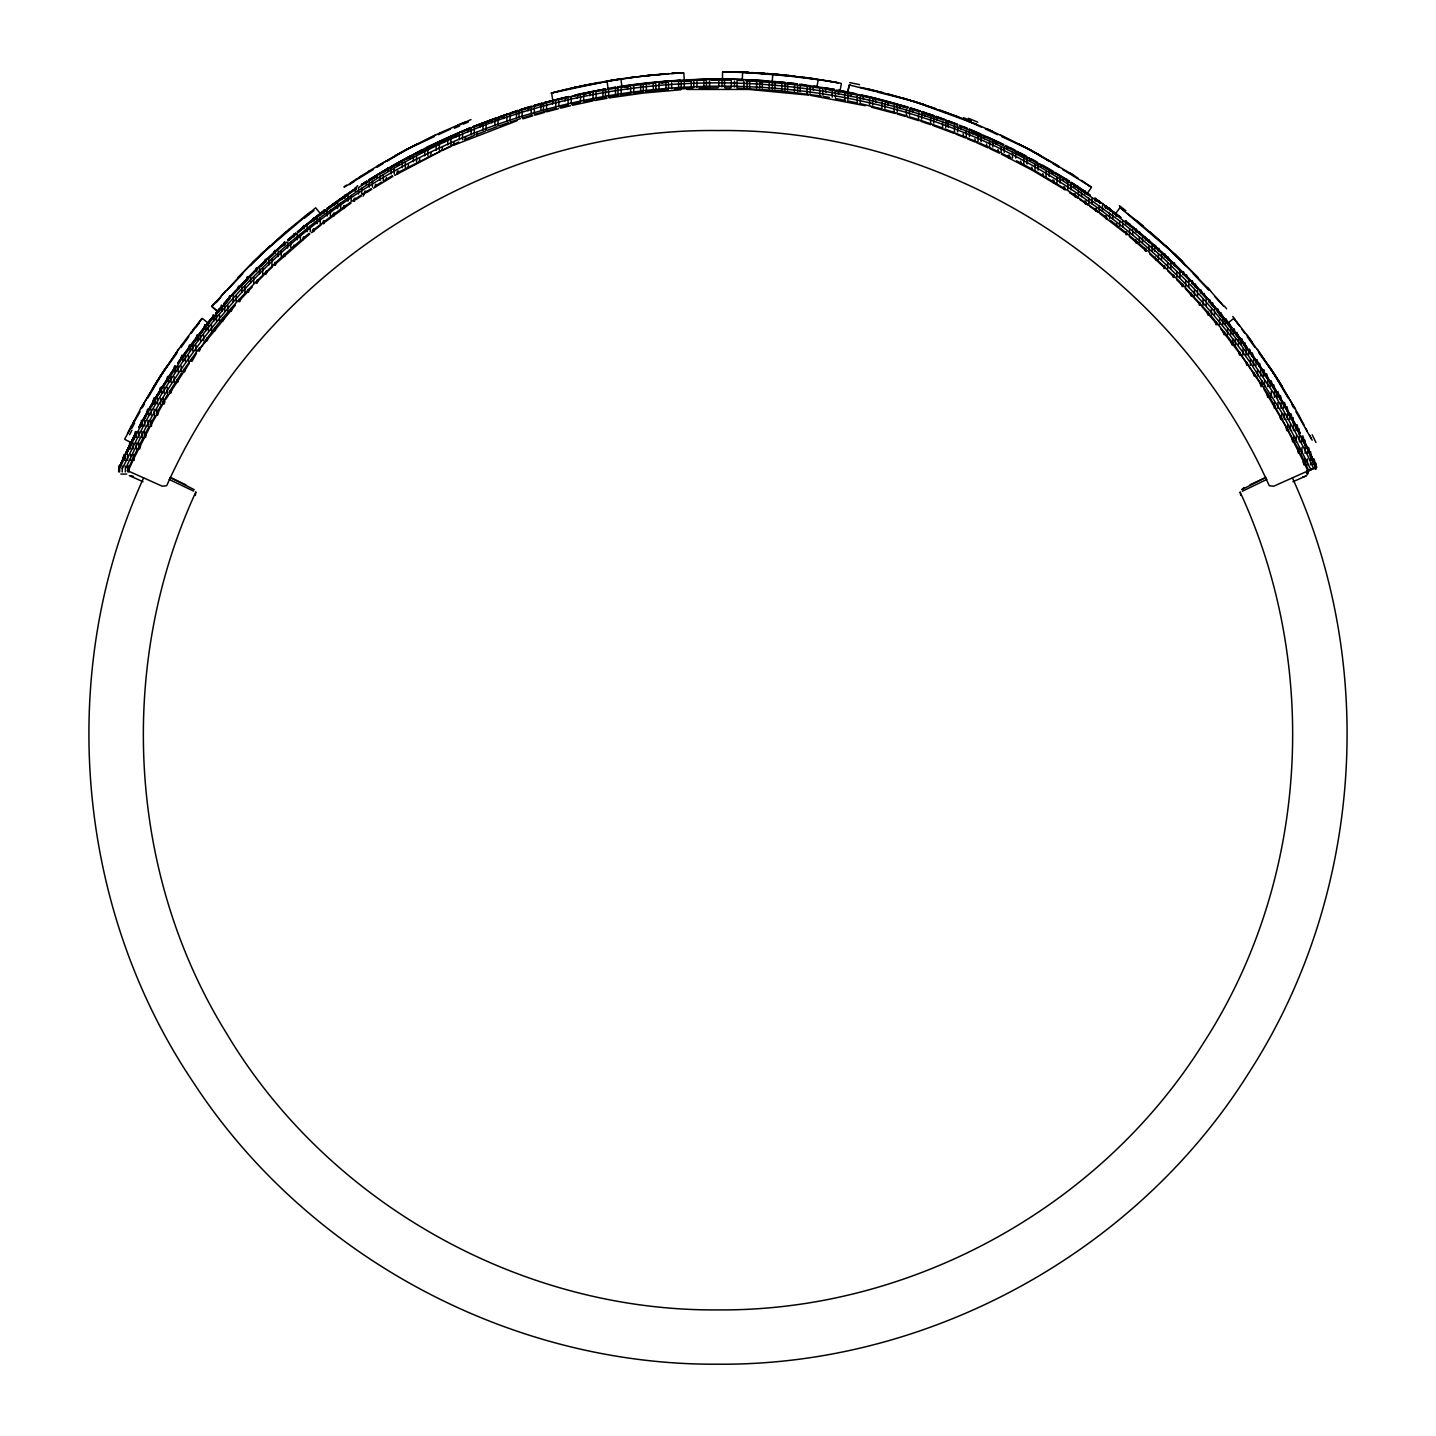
<?xml version="1.0" encoding="UTF-8"?>
<svg xmlns="http://www.w3.org/2000/svg" width="1436" height="1436" viewBox="0 0 1436 1436"><rect width="100%" height="100%" fill="white"/><g stroke="black" fill="none" stroke-linecap="round" stroke-linejoin="round"><path stroke-width="1.5" d="M722.47 80.47L722.541 72.123L723.636 71.8M818.197 79.716L817.12 85.891M742.268 78.818L742.645 72.572M122.222 466.054L122.222 471.923M125.363 471.923L125.363 466.054M127.535 454.458L127.535 460.346M130.676 460.346L130.676 454.458M133.081 442.988L133.081 448.858M136.24 448.858L136.24 442.988M138.861 431.608L138.861 437.495M142.002 437.495L142.002 431.608M144.857 420.353L144.857 426.223M147.998 426.223L147.998 420.353M151.067 409.224L151.067 415.094M154.226 415.094L154.226 409.224M157.511 398.203L157.511 404.09M160.653 404.09L160.653 398.203M164.153 387.325L164.153 393.195M167.294 393.195L167.294 387.325M171.01 376.573L171.01 382.443M174.151 382.443L174.151 376.573M178.064 365.965L178.064 371.834M181.223 371.834L181.223 365.965M185.352 355.482L185.352 361.351M188.493 361.351L188.493 355.482M192.819 345.161L192.819 351.03M195.96 351.03L195.96 345.161M200.501 334.965L200.501 340.853M203.643 340.853L203.643 334.965M208.364 324.949L208.364 330.819M211.523 330.819L211.523 324.949M216.441 315.076L216.441 320.946M219.582 320.946L219.582 315.076M224.698 305.365L224.698 311.235M227.839 311.235L227.839 305.365M233.153 295.816L233.153 301.686M236.294 301.686L236.294 295.816M241.786 286.428L241.786 292.316M244.928 292.316L244.928 286.428M250.6 277.22L250.6 283.089M253.741 283.089L253.741 277.22M259.593 268.191L259.593 274.061M262.734 274.061L262.734 268.191M268.765 259.324L268.765 265.211M271.907 265.211L271.907 259.324M278.099 250.654L278.099 256.523M281.241 256.523L281.241 250.654M287.613 242.163L287.613 248.033M290.754 248.033L290.754 242.163M297.288 233.853L297.288 239.74M300.429 239.74L300.429 233.853M307.124 225.739L307.124 231.627M310.266 231.627L310.266 225.739M317.105 217.823L317.105 223.711M320.246 223.711L320.246 217.823M327.246 210.105L327.246 215.992M330.388 215.992L330.388 210.105M337.55 202.602L337.55 208.471M340.691 208.471L340.691 202.602M347.979 195.278L347.979 201.166M351.12 201.166L351.12 195.278M358.551 188.17L358.551 194.039M361.692 194.039L361.692 188.17M369.267 181.277L369.267 187.147M372.409 187.147L372.409 181.277M380.109 174.582L380.109 180.451M383.268 180.451L383.268 174.582M391.095 168.102L391.095 173.989M394.236 173.989L394.236 168.102M402.188 161.837L402.188 167.725M405.329 167.725L405.329 161.837M413.406 155.806L413.406 161.676M416.548 161.676L416.548 155.806M424.733 149.99L424.733 155.86M427.892 155.86L427.892 149.99M436.185 144.39L436.185 150.259M439.326 150.259L439.326 144.39M447.727 139.023L447.727 144.892M450.886 144.892L450.886 139.023M459.394 133.871L459.394 139.759M462.536 139.759L462.536 133.871M471.134 128.953L471.134 134.84M474.293 134.84L474.293 128.953M482.981 124.268L482.981 130.155M486.122 130.155L486.122 124.268M494.917 119.816L494.917 125.704M498.059 125.704L498.059 119.816M506.926 115.616L506.926 121.486M510.067 121.486L510.067 115.616M519.024 111.631L519.024 117.501M522.165 117.501L522.165 111.631M531.194 107.879L531.194 113.767M534.336 113.767L534.336 107.879M543.436 104.379L543.436 110.267M546.577 110.267L546.577 104.379M555.732 101.112L555.732 107M558.873 107L558.873 101.112M568.1 98.097L568.1 103.984M571.241 103.984L571.241 98.097M580.503 95.314L580.503 101.202M583.662 101.202L583.662 95.314M592.978 92.784L592.978 98.671M596.12 98.671L596.12 92.784M605.489 90.504L605.489 96.374M608.631 96.374L608.631 90.504M618.036 88.458L618.036 94.327M621.178 94.327L621.178 88.458M630.619 86.663L630.619 92.532M633.761 92.532L633.761 86.663M643.238 85.101L643.238 90.989M646.38 90.989L646.38 85.101M655.857 83.809L655.857 89.678M658.998 89.678L658.998 83.809M668.512 82.749L668.512 88.619M671.653 88.619L671.653 82.749M681.167 81.942L681.167 87.811M684.308 87.811L684.308 81.942M693.803 81.367L693.803 87.255M696.945 87.255L696.945 81.367M706.422 81.062L706.422 86.932M709.563 86.932L709.563 81.062M718.826 80.99L718.826 86.86M721.967 86.86L721.967 80.99M731.337 81.152L731.337 87.022M734.478 87.022L734.478 81.152M743.956 81.565L743.956 87.434M747.097 87.434L747.097 81.565M756.61 82.229L756.61 88.099M759.752 88.099L759.752 82.229M769.265 83.126L769.265 89.014M772.281 80.613L772.837 74.223M772.406 89.014L772.406 83.126M781.902 84.275L781.902 90.163M785.043 90.163L785.043 84.275M794.521 85.675L794.521 91.563M797.662 91.563L797.662 85.675M807.122 87.327L807.122 93.214M810.263 93.214L810.263 87.327M819.687 89.229L819.687 95.099M822.846 95.099L822.846 89.229M832.234 91.365L832.234 97.235M835.375 97.235L835.375 91.365M844.727 93.753L844.727 99.623M847.868 99.623L847.868 93.753M857.166 96.374L857.166 102.261M860.308 102.261L860.308 96.374M869.57 99.246L869.57 105.133M872.711 105.133L872.711 99.246M881.901 102.369L881.901 108.238M885.043 108.238L885.043 102.369M894.179 105.708L894.179 111.595M897.32 111.595L897.32 105.708M906.403 109.316L906.403 115.185M909.544 115.185L909.544 109.316M918.537 113.139L918.537 119.026M921.679 119.026L921.679 113.139M930.6 117.213L930.6 123.083M933.741 123.083L933.741 117.213M942.59 121.522L942.59 127.391M945.732 127.391L945.732 121.522M954.473 126.063L954.473 131.933M957.632 131.933L957.632 126.063M966.284 130.838L966.284 136.707M969.444 136.707L969.444 130.838M978.006 135.846L978.006 141.715M981.147 141.715L981.147 135.846M989.619 141.069L989.619 146.957M992.761 146.957L992.761 141.069M1001.125 146.526L1001.125 152.413M1004.267 152.413L1004.267 146.526M1012.524 152.216L1012.524 158.086M1015.683 158.086L1015.683 152.216M1023.814 158.122L1023.814 164.009M1026.955 164.009L1026.955 158.122M1034.997 164.243L1034.997 170.13M1038.138 170.13L1038.138 164.243M1046.036 170.597L1046.036 176.466M1049.178 176.466L1049.178 170.597M1056.968 177.149L1056.968 183.036M1060.109 183.036L1060.109 177.149M1067.756 183.934L1067.756 189.803M1070.897 189.803L1070.897 183.934M369.914 183.054C580.79 46.562 870.557 49.811 1078.346 190.97L1078.418 196.786M1081.559 196.786L1081.559 190.916M1088.937 198.096L1088.937 203.966M1249.625 361.746C1206.743 300.609 1153.198 246.974 1092.132 203.966L1092.096 198.096M1099.33 205.492L1099.33 211.361M1102.471 211.361L1102.471 205.492M1109.561 213.084L1109.561 218.972M1112.703 218.972L1112.703 213.084M1119.649 220.893L1119.649 226.762M1122.79 226.762L1122.79 220.893M1129.576 228.88L1129.576 234.75M1132.717 234.75L1132.717 228.88M1139.34 237.066L1139.34 242.935M1142.482 242.935L1142.482 237.066M1148.962 245.43L1148.962 251.318M1152.103 251.318L1152.103 245.43M1158.403 253.992L1158.403 259.88M1161.544 259.88L1161.544 253.992M1167.665 262.752L1167.665 268.622M1170.825 268.622L1170.825 262.752M1176.784 271.673L1176.784 277.543M1179.925 277.543L1179.925 271.673M1185.705 280.774L1185.705 286.644M1188.846 286.644L1188.846 280.774M1194.447 290.054L1194.447 295.924M1197.588 295.924L1197.588 290.054M1203.009 299.496L1203.009 305.365M1206.15 305.365L1206.15 299.496M1211.392 309.117L1211.392 314.987M1214.533 314.987L1214.533 309.117M1219.577 318.882L1219.577 324.769M1222.718 324.769L1222.718 318.882M1227.565 328.808L1227.565 334.696M1230.706 334.696L1230.706 328.808M1235.355 338.914L1235.355 344.784M1238.514 344.784L1238.514 338.914M1242.966 349.145L1242.966 355.015M1246.107 355.015L1246.107 349.145M1250.361 359.538L1250.361 365.408M1253.502 365.408L1253.502 359.538M1257.541 370.057L1257.541 375.945M1260.7 375.945L1260.7 370.057M1264.542 380.737L1264.542 386.607M1267.683 386.607L1267.683 380.737M1271.309 391.525L1271.309 397.413M1274.45 397.413L1274.45 391.525M1277.878 402.475L1277.878 408.345M1281.02 408.345L1281.02 402.475M1284.215 413.532L1284.215 419.402M1287.356 419.402L1287.356 413.532M1290.354 424.715L1290.354 430.585M1293.495 430.585L1293.495 424.715M1296.259 436.005L1296.259 441.893M1299.4 441.893L1299.4 436.005M1301.949 447.422L1301.949 453.309M1305.091 453.309L1305.091 447.422M1307.406 458.946L1307.406 464.833M1310.547 464.833L1310.547 458.946M1240.148 492.171C1320.797 666.591 1308.465 880.896 1203.619 1042.769C1101.322 1207.012 911.483 1311.445 718 1309.901C520.586 1311.571 327.175 1202.632 226.278 1032.933C126.781 872.28 117.088 663.091 195.763 492.153M195.314 495.402L195.852 492.171M839.827 91.904L841.388 83.683M847.509 93.394L849.161 85.191L847.581 93.412M119.673 466.054L119.673 471.923M124.986 454.458L124.986 460.346M130.55 442.988L130.55 448.858M136.312 431.608L136.312 437.495M127.912 471.923L127.912 466.054M133.225 460.346L133.225 454.458M142.308 420.353L142.308 426.223M138.771 448.858L138.771 442.988M148.572 409.134L148.536 415.094M144.551 437.495L144.551 431.608M154.962 398.203L154.962 404.09M150.547 426.223L150.547 420.353M161.604 387.325L161.604 393.195M161.029 390.143L161.676 387.217M156.757 415.094L156.757 409.224M168.461 376.573L168.461 382.443M163.201 404.09L163.201 398.203M169.843 393.195L170.471 390.269M175.533 365.965L175.533 371.834M176.7 382.443L177.328 379.517M182.803 355.482L182.803 361.351M183.772 371.834L184.4 368.89M190.27 351.03L190.396 344.981M191.042 361.351L191.67 358.426M197.953 334.965L197.953 340.853M198.509 351.03C220.695 316.315 250.959 286.141 280.989 257.654M205.833 324.949L205.833 330.819M206.192 340.853L206.82 337.909M213.892 315.076L213.892 320.946M214.072 330.819L214.7 327.875M222.149 305.365L222.149 311.235M222.131 320.946L222.777 318.002M229.975 298.742L230.604 295.816M230.388 311.235L231.034 308.291M238.609 289.372L239.238 286.428M238.843 301.686L239.471 298.742M247.423 280.164L248.051 277.22M247.477 292.316L248.105 289.372M256.416 271.117L257.044 268.191M256.29 283.089L256.936 280.164M265.588 262.267L266.216 259.324M265.283 274.061L265.929 271.117M274.922 253.598L275.55 250.654M274.455 265.211L275.084 262.267M284.436 245.107L285.064 242.163M283.789 256.523L284.436 253.598M294.093 236.796L294.739 233.853M293.303 248.033L293.931 245.107M303.929 228.683L304.576 225.739M302.978 239.74L303.606 236.796M313.928 220.767L314.556 217.823M312.815 231.627L313.443 228.683M324.069 213.049L324.698 210.105M323.441 220.767L322.795 223.711L351.12 202.943M334.355 205.528L335.001 202.602M332.937 215.992L333.583 213.049M344.802 198.222L345.43 195.278M343.24 208.471L343.868 205.528M355.374 191.114L356.002 188.17M353.669 201.166L354.315 198.222M364.241 194.039L364.888 191.114M366.09 184.203L366.719 181.277L361.351 184.58M376.932 177.525L377.578 174.582M374.958 187.147L375.604 184.203M385.799 180.451L386.446 177.525M387.899 171.046L388.546 168.102M396.785 173.989L397.413 171.046M399.011 164.781L399.639 161.837M407.878 167.725L408.524 164.781M410.229 158.75L410.858 155.806M419.097 161.676L419.743 158.75M421.556 152.916L422.202 149.99M430.423 155.86L431.069 152.916M433.008 147.334L433.636 144.39M441.875 150.259L442.503 147.334M444.55 141.949L445.196 139.023M453.435 144.892L454.063 141.949M456.199 136.815L456.845 133.871M465.085 139.759L465.713 136.815M467.956 131.897L468.603 128.953M476.824 134.84L477.47 131.897M479.803 127.212L480.432 124.268M491.74 122.76L492.368 119.816M503.749 118.542L504.377 115.616M516.475 111.631L516.475 117.501M528.017 110.823L528.645 107.879M540.887 104.379L540.887 110.267M552.555 104.056L553.183 101.112M564.904 101.041L565.551 98.097M577.326 98.258L577.972 95.314M589.801 95.727L590.429 92.784M602.94 90.504L602.94 96.374M615.488 88.458L615.488 94.327M627.442 89.588L628.07 86.663M640.689 85.101L640.689 90.989M653.308 83.809L653.308 89.678M665.963 82.749L665.963 88.619M678.618 81.942L678.618 87.811M691.255 81.367L691.255 87.255M703.873 81.062L703.873 86.932M724.516 86.86L724.516 80.99M737.027 87.022L737.027 81.152M749.646 87.434L749.646 81.565M762.301 88.099L762.301 82.229M774.955 89.014L774.955 83.126M787.592 90.163L787.592 84.275M800.211 91.563L800.211 85.675M948.281 127.391L948.281 121.522M1154.652 251.318L1154.652 245.43M1225.267 324.769L1225.267 318.882M1233.255 334.696L1233.255 328.808M1232.824 338.914L1232.824 344.784M1304.857 449.755L1275.976 396.695L1241.063 344.855L1241.045 338.914M1248.656 355.015L1248.656 349.145M1256.051 365.408L1256.051 359.538M1261.993 380.737L1261.993 386.607M1263.249 375.945L1263.249 370.057M1270.232 386.607L1270.232 380.737M1276.999 397.413L1276.999 391.525M1281.666 413.532L1281.666 419.402M1283.569 408.345L1283.569 402.475M1287.805 424.715L1287.805 430.585M1289.905 419.402L1289.905 413.532M1293.71 436.005L1293.71 441.893M1296.044 430.585L1296.044 424.715M1299.4 447.422L1299.4 453.309M1301.949 441.893L1301.949 436.005M1304.857 458.946L1304.857 464.833M1307.64 453.309L1307.64 447.422M1306.491 473.395L1307.119 470.47M1306.796 474.095L1307.442 471.152M1313.096 464.833L1313.096 458.946M1315.089 469.177L1315.089 463.29M118.703 466.054L118.703 471.923M123.227 457.402L124.034 454.44M129.581 442.952L129.563 448.858M134.553 434.552L135.379 431.554M141.374 420.281L141.338 426.223M128.881 471.923L128.881 466.054M146.759 412.15L147.603 409.134M134.194 460.346L134.194 454.458M139.759 448.858L140.531 445.914M153.203 401.147L153.993 398.203M153.257 401.057L154.047 398.113M145.521 437.495L146.31 434.552M159.845 390.269L160.635 387.325L159.917 390.143M151.516 426.223L151.516 420.353M166.702 379.517L167.563 376.447M157.727 415.094L158.516 412.15M164.171 404.09L164.96 401.147M173.774 368.89L174.653 365.821M170.812 393.195L171.602 390.269M181.833 355.482L181.044 358.426L181.941 355.32M177.669 382.443L178.459 379.517M188.511 348.086L189.426 344.981M184.741 371.834L185.531 368.89M196.194 337.909L197.127 334.785M192.011 361.351L196.463 353.346M204.074 327.875L204.863 324.949M204.217 327.677L205.007 324.751M199.478 351.03L200.268 348.086M212.133 318.002L213.102 314.861M207.161 340.853L207.951 337.909M220.39 308.291L221.377 305.132M215.041 330.819L215.831 327.875M228.845 298.742L229.634 295.816M223.101 320.946L223.89 318.002M229.06 298.509L229.85 295.583M231.358 311.235L232.147 308.291M237.478 289.372L238.502 286.177M239.812 301.686L240.602 298.742M246.292 280.164L247.082 277.22M246.543 279.894L247.333 276.969M248.446 292.316L249.236 289.372M255.285 271.117L256.344 267.922M257.259 283.089L258.049 280.164M264.457 262.267L265.247 259.324M266.252 274.061L267.042 271.117M273.791 253.598L274.581 250.654M274.114 253.292L274.904 250.367M275.425 265.211L276.215 262.267M283.305 245.107L284.436 241.858M284.759 256.523L285.549 253.598M292.98 236.796L294.129 233.547M302.816 228.683L303.606 225.739M303.211 228.378L303.983 225.434M312.797 220.767L313.586 217.823M313.227 220.444L313.999 217.518M313.784 231.627L314.574 228.683M322.938 213.049L323.728 210.105M323.764 223.711L324.554 220.767M333.906 215.992L334.696 213.049M344.173 197.881L344.963 194.937M344.209 208.471L344.999 205.528M354.782 190.755L355.572 187.829M354.638 201.166L355.428 198.222M366 191.114L363.075 196.194M387.415 170.687L388.187 167.743M397.88 164.781L398.669 161.837M397.754 173.989L398.544 171.046M1264.218 375.945L1264.218 370.057M1274.36 402.475L1274.36 408.345M1293.172 423.512L1293.172 417.643M1299.221 434.767L1299.221 428.879M1305.055 446.129L1305.055 440.242M1310.673 457.599L1310.673 451.712M1307.46 473.395L1308.25 470.47M1307.765 474.095L1308.555 471.152M1316.058 469.177L1316.058 463.29M143.582 477.937C55.555 670.54 75.031 906.87 193.393 1082.475C306.676 1256.285 510.534 1365.762 718 1364.2C929.756 1365.887 1137.527 1251.6 1249.482 1071.848C1361.884 897.464 1378.56 666.663 1292.418 477.937M120.193 467.544L119.421 467.005L123.765 457.51M121.055 465.641L125.417 456.163M122.329 468.639L144.462 423.799M125.883 467.956L130.209 458.533M127.248 470.739L137.82 448.283M128.145 470.972L133.333 459.7M126.314 454.261L142.415 422.561M131.107 456.666C154.496 407.286 184.167 360.903 219.169 318.936M125.56 453.722L130.12 444.28A656.36 656.037 3.7 0 0 125.488 453.686A656.36 656.037 3.5 0 1 130.066 444.262M126.458 453.955L128.253 450.186M134.212 457.833L150.116 426.546M125.022 438.393L140.082 411.665M131.053 442.414L135.792 433.08A656.36 656.037 3.5 0 0 130.999 442.396A656.36 656.037 3.7 0 1 134.787 434.911M138.736 446.434L143.421 437.226M127.463 433.564L129.707 428.969M129.725 429.149L131.089 426.312M144.372 435.395L149.218 426.259M131.107 426.492L140.441 409.152M132.668 423.566L134.374 420.371M145.592 416.763L143.421 420.73A655.48 655.175 7.1 0 1 145.431 416.961M145.467 421.969L150.529 412.868M150.224 424.446L155.25 415.417M151.103 424.733L162.34 405.006M147.764 410.965A656.36 656.037 3.5 0 1 154.101 400.106L138.718 427.515A656.36 656.037 3.5 0 1 146.741 412.796M145.431 417.068L148.5 411.594M140.477 409.009L159.414 377.506L181.313 345.394M140.531 408.901L157.493 380.54L178.567 349.217M142.29 407.77L144.498 403.875M147.818 398.041L165.661 367.939M149.541 409.781L151.624 406.155A655.48 655.175 7.1 0 1 154.819 400.644L158.032 395.349A655.48 655.175 7.1 0 1 160.24 391.687M151.57 411.055L156.811 402.044M156.273 413.622L161.478 404.701M151.624 406.155L154.801 400.734M157.888 400.267L163.291 391.364M162.537 402.924L167.904 394.092M158.032 395.349L161.317 390M165.535 399.693L189.247 363.416M162.43 388.223L182.049 358.587L204.792 328.126M164.404 389.587C195.637 339.488 233.727 293.644 277.274 253.777M168.999 392.333L181.367 373.252M153.455 387.002L166.72 366.359M182.534 371.547L199.299 347.979M1087.914 192.478L1091.468 187.29M177.813 363.075L181.403 357.905M159.988 376.627L177.023 353.023M180.954 347.566L188.816 336.67M191.437 333.044L194.057 329.418M196.678 325.775L202.027 318.433M181.439 345.304L191.311 332.237M189.57 348.086L193.304 343.042M200.142 348.374L235.36 305.204M1114.839 214.502L1119.936 207.825M191.132 332.29L195.152 327.246M193.16 329.67L198.222 323.351M204.558 328.413L229.024 299.298M207.879 322.795L182.623 356.2A656.36 656.037 3.5 0 1 211.9 317.948L207.879 322.795A656.36 656.037 3.7 0 1 211.9 317.948M220.48 317.356C426.384 61.694 827.674 9.496 1092.132 203.966M215.885 313.084L219.941 308.291A656.36 656.037 3.5 0 0 215.921 313.138A656.36 656.037 3.7 0 1 219.995 308.345M216.01 301.829L249.649 265.445L285.71 232.058M224.052 303.534L254.082 271.404L284.633 242.738A656.36 656.037 3.5 0 0 224.106 303.588A656.36 656.037 3.7 0 1 235.307 291.113M221.252 295.834L225.865 290.646M232.973 294.901L240.063 287.218M239.507 300.591L252.197 287.021M211.972 306.353L221.198 296.588M227.337 290.072L242.702 273.791M250.385 265.642L261.155 254.244L289.3 228.988M241.481 285.692L246.077 280.882A655.408 655.103 7.3 0 0 241.715 285.531A655.48 655.175 7.1 0 1 245.933 281.115L248.733 278.135M237.73 277.651L268.711 247.171M250.187 276.645L257.565 269.232M256.505 282.569L263.793 275.263M355.033 188.17L357.726 185.675M259.054 267.76L263.829 263.129A655.408 655.103 7.3 0 0 260.796 266.163M265.265 273.809L272.678 266.647M252.323 262.788L270.112 245.879M266.575 260.49L263.542 263.38A655.48 655.175 7.1 0 0 260.67 266.288M268.083 259.054L275.748 251.928M275.694 263.811L309.853 233.906M278.835 249.11L286.661 242.163M278.817 252.377L286.572 245.43M282.497 256.254L290.216 249.361M1244.114 487.576L1241.727 489.676L1265.888 477.38M288.133 244.048L322.005 216.333L357.654 190.97M291.4 238.053L288.241 240.799A655.48 655.175 7.1 0 1 291.544 238.053L296.175 233.978M291.759 247.997L301.165 239.92M261.155 254.244L315.687 207.789L321.09 214.538M295.726 233.153L287.774 239.974A656.36 656.037 3.5 0 1 295.816 233.26M289.426 228.934L304.701 216.513M297.342 231.824L325.272 209.728A656.36 656.037 3.5 0 0 297.431 231.914M297.773 232.65L301.291 229.724M302.763 238.591L309.135 233.332M300.986 229.957L305.85 225.99M1228.785 322.382L1233.668 318.433M307.483 224.68L346.04 195.924M312.348 230.729L340.296 209.441M311.45 232.614L321.161 224.913M304.522 216.531L310.948 211.595M315.992 217.949L311.056 221.826A655.408 655.103 7.3 0 1 316.387 217.787M344.532 187.021L373.342 169.52M326.959 208.471L356.092 188.026M341.983 208.256L350.438 202.314M1305.288 465.3L1307.855 470.972L1316.579 467.005L1308.645 449.935M1311.104 462.948L1313.671 468.639L1316.579 467.005L1307.855 470.972L1308.645 470.505M347.763 194.74L356.433 188.888M352.143 201.148L360.705 195.368M356.236 199.46L361.387 196.014M349.72 183.628L353.938 180.703M358.192 187.757L377.614 175.443M359.395 189.821L368.137 184.149M362.446 194.237L371.116 188.619M353.866 180.882L356.433 179.069M356.361 179.249L369.142 171.01M366.575 192.621L371.78 189.283M359.144 177.436L362.195 175.479M382.802 171.476A656.36 656.037 3.7 0 1 388.223 168.299A656.36 656.037 3.5 0 0 368.514 180.218L388.133 168.12M373.522 188.188L392.943 176.413M376.376 185.316L381.653 182.067M368.98 171.063L401.811 152.001L435.503 134.966M372.624 178.513L376.196 176.323M377.183 167.204L382.927 163.722M386.751 161.406L405.903 149.811L439.775 132.974M383.412 181.008L392.297 175.731M377.094 166.109L415.094 145M382.999 172.212L388.761 168.82M415.74 153.167A656.36 656.037 3.7 0 1 421.34 150.295A656.36 656.037 3.5 0 0 390.036 167.258L426.869 147.298L470.793 127.517M388.402 169.017L410.714 156.614M394.738 175.371L440.403 151.372M1242.445 491.22L1266.821 479.409M397.682 172.625L458.605 142.056M394.2 165.678L397.862 163.632M395.133 155.68L416.781 144.138M410.337 156.811L455.912 134.769M1250.056 484.794L1263.913 478.332M405.903 149.811L434.336 136.582M438.393 134.679L450.563 129.025M454.62 127.122L471.008 119.547M438.77 142.559L442.557 140.782M442.27 150.493L451.64 146.167M439.919 132.938L457.958 125.058M1307.55 471.08L1273.732 486.212L1269.262 485.763C1174.863 273.63 950.704 127.66 718 130.55C485.26 127.624 261.226 273.684 166.702 485.691L162.268 486.212L128.45 471.08M453.525 145.305L517.032 120.75M1292.956 481.706L1306.742 475.639M455.499 134.948L459.341 133.279M1307.855 470.972L1310.924 469.734M457.779 125.022L460.705 123.891M461.261 132.453L470.918 128.45M464.295 139.597L473.844 135.63M460.525 123.855L465.282 121.97M472.731 126.709L518.037 110.357M472.857 127.642L482.586 123.819M475.765 134.84L485.368 131.053M484.542 123.065L494.343 119.421M487.307 130.299L496.982 126.709M484.955 122.904L490.843 120.696M496.3 118.703L502.654 116.46M498.92 125.991L508.685 122.581M502.223 116.603L506.172 115.239M508.147 114.575L530.063 107.592M510.642 121.916L520.442 118.685M508.595 114.413L512.562 113.103M520.029 109.71L532.038 106.031M522.417 118.057L532.289 115.006M522.919 118.847L532.792 115.813M532.074 106.982L554.242 100.843M534.264 114.413L556.181 108.346M534.048 105.456L542.108 103.159M534.766 115.221L544.693 112.385M544.136 102.584L605.436 88.852M546.667 111.828L558.64 108.651M126.727 474.077L120.839 474.077M1302.685 477.039L1305.611 476.249M551.621 92.999L552.968 101.597M552.357 92.802L553.345 92.55M554.529 92.245L551.047 93.143L609.923 80.649M554.26 92.317L563.558 90.019M555.84 91.904L558.694 91.204M558.299 99.82L566.412 97.828M560.184 107.341L568.207 105.367M560.65 108.167L570.684 105.725M560.13 90.845L561.476 90.522M562.715 90.217L566.681 89.265M565.317 89.588L584.614 85.334M570.487 96.876L578.654 95.045M572.228 104.433L580.306 102.62M572.695 105.259L592.871 100.933M569.913 88.529L577.613 86.806M573.556 87.704L621.734 78.8M574.687 87.452L586.247 84.993M582.747 94.166L592.978 92.083M584.344 101.741L594.468 99.694M583.249 94.058L587.36 93.196M584.272 85.388L595.312 83.216M587.88 84.67L591.596 83.934M595.043 91.689L617.695 87.758M596.496 99.299L606.656 97.433M594.899 100.538L607.087 98.294M594.917 83.288L598.991 82.534M597.879 82.749L600.481 82.265M602.564 81.906L612.508 80.219M608.685 97.092L618.88 95.422M607.5 88.511L615.775 87.147M609.115 97.953L643.849 92.981L680.861 89.768M608.882 80.811L611.413 80.398M611.215 80.434L618.88 79.231M612.005 80.308L614.554 79.895M614.052 79.967L616.762 79.554M615.523 79.752L617.839 79.393M617.839 86.806C669.589 78.818 722.308 77.041 774.489 81.565A656.36 656.072 -89.5 0 1 785.277 82.498M619.76 87.452L630.117 85.963M620.926 95.117L631.14 93.645M622.075 78.747L637.279 76.7M624.463 86.752L628.609 86.178M627.747 77.939L633.761 77.149M632.181 85.693L642.556 84.401M633.204 93.376L643.436 92.101M633.24 77.221L665.119 73.882M641.048 76.252L668.404 73.631M644.638 84.168L649.395 83.647M645.5 91.868L668.099 89.714M644.997 75.803L649.359 75.336M648.785 83.701L655.013 83.073M653.129 74.959L657.185 74.564M661.26 82.498L667.507 81.978M661.906 82.444L666.089 82.103M672.694 73.326L671.617 73.398L677.056 73.039M673.915 73.236L675.261 73.164M673.753 81.529L692.511 80.524M674.274 89.265L692.798 88.278M676.661 73.074L680.879 72.823M678.079 72.985L679.443 72.895M680.7 72.823L682.154 72.751M681.777 72.769L683.015 72.697M682.656 72.733L683.877 72.985L684.2 79.249M683.249 72.697L645.195 75.785L607.105 81.116L607.895 87.668M687.054 89.445L748.946 89.445L808.522 95.081M687 80.775L691.201 80.596M698.74 80.326L704.968 80.165M698.973 88.063L718 87.793M711.107 80.075L731.032 80.165M725.718 71.818L728.734 71.872M724.821 87.829L730.87 87.919M730.475 71.89L722.846 71.8L744.745 72.536M729.901 71.89L741.497 72.195M734.065 71.98L735.806 72.015M737.458 72.069L738.948 72.105M749.071 72.68L770.629 73.864L766.842 73.577M737.26 80.326L743.489 80.524M737.027 88.063L780.233 90.791L821.195 96.068M748.353 72.464L744.889 72.321L748.695 72.482M745.571 80.631L787.215 83.701L822.433 88.422M740.222 72.141L772.855 74.044M742.663 72.231L777.379 74.439M743.668 72.267L792.834 76.341M751.172 72.608L763.701 73.344M749 80.775L755.282 81.098M751.818 72.644L764.365 73.398M767.165 73.595L770.629 73.864M774.004 74.151L783.069 74.977M776.553 74.367L779.084 74.6M774.489 81.565L784.918 82.552M778.384 74.528L780.933 74.78M779.676 74.654L783.212 74.995M782.907 74.959L785.833 75.246M784.936 75.157L786.946 75.372M785.564 75.228L788.867 75.57M787.7 75.462L789.477 75.641M788.292 75.516L792.564 75.982M773.286 74.098L825.646 80.578M787 82.767L797.411 83.952A656.36 656.072 -89.5 0 0 789.1 82.893M786.605 83.647L790.769 84.096M793.713 76.108L791.774 75.893L795.131 76.27M790.68 75.767L823.761 80.272L822.146 80.003M800.067 76.88L802.06 77.131M801.521 77.059L804.591 77.454M799.493 84.203L824.372 87.811A656.36 656.072 -89.5 0 1 834.693 89.517L824.372 87.811M804.393 77.418L810.119 78.208M807.032 77.777L816.133 79.07M812.453 78.531L814.427 78.818M810.568 95.368L865.316 105.725M819.346 79.572L822.541 80.075M807.247 77.813L840.993 83.288M825.556 80.56L838.391 82.803M827.477 80.883L836.937 82.534M849.645 85.029L873.178 90.989M824.497 88.745L859.392 95.494M823.241 96.409L829.344 97.433M836.757 89.965L873.626 97.845L907.965 107.251M835.447 98.528L845.589 100.502M849.25 85.047L850.399 85.28M848.64 93.196L852.751 94.058M847.617 100.897L857.723 103.051M859.877 87.291L863.539 88.099M863.88 88.027L883.032 92.64M861.438 95.943L871.616 98.312M859.733 103.5L881.83 108.867M867.954 88.96L904.052 98.42L935.554 108.49M119.421 467.005L120.283 467.31L119.421 467.005A656.36 656.037 3.5 0 1 123.711 457.474A656.36 656.037 3.7 0 0 119.35 466.987L120.319 467.238M873.644 98.797L883.786 101.382M871.347 107.162L895.292 113.498M877.468 92.083L913.978 101.4L958.835 117.07M887.466 93.789L923.833 104.523M130.64 475.675L133.584 476.465M885.797 101.902L897.895 105.223M883.822 109.387L893.784 112.134M897.428 105.097L907.929 108.185M895.777 112.69L907.66 116.208M897.267 114.072L905.183 116.424M902.185 97.863L925.699 105.133M909.939 108.795L919.902 111.936M909.634 116.819L917.514 119.314M907.175 117.016L918.968 120.75M919.955 111.003L909.975 107.844A656.36 656.072 -89.5 0 1 920.297 111.075M921.948 111.649L927.925 113.623A656.36 656.072 -89.5 0 1 934.19 115.76M921.894 112.582L943.632 120.139M919.489 119.96L929.272 123.263M920.943 121.396L930.707 124.717M927.405 114.413L931.372 115.777M927.925 113.623L933.867 115.67M931.228 123.927L942.896 128.127M932.664 125.399L953.935 133.315M940.059 110.069L962.856 118.649M913.978 101.4L976.444 124.376L973.285 123.047M945.696 119.924L935.841 116.37A656.36 656.072 -89.5 0 1 946.019 120.032M945.588 120.857L957.309 125.327M944.834 128.845L977.395 142.056M957.435 124.393L947.652 120.66A656.36 656.072 -89.5 0 1 957.758 124.519M959.392 125.165L963.269 126.709A656.36 656.072 -89.5 0 1 967.164 128.289L963.269 126.709M959.248 126.099L968.941 130.03M955.855 134.087L965.423 137.946M963.089 118.901L966.59 120.301M970.88 130.838L974.739 132.453A655.48 655.067 -55 0 1 980.196 134.787M967.325 138.754L974.918 141.984M976.606 124.447L987.268 129.078M974.326 132.292L978.167 133.943M980.662 134.015L969.103 129.096A656.36 656.072 -89.5 0 1 980.967 134.158M974.739 132.453L991.935 140.082M129.258 475.639L143.044 481.706M982.583 134.858L1003.495 144.533M979.28 142.882L999.923 152.431M976.821 142.792L988.13 147.872M987.609 129.061L1025.986 147.621L1058.906 166.109M988.345 129.402L992.168 131.125M965.136 119.565L981.38 127.122M985.437 129.025L997.607 134.679M1001.664 136.582L1030.097 149.811L1074.649 175.874M997.625 142.738L993.838 140.961A655.48 655.067 -55 0 1 997.517 142.649L1003.297 145.449M989.996 148.734L999.33 153.149M170.112 477.398L194.273 489.676M169.179 479.427L193.609 491.112M1000.497 134.966L1039.197 154.747M172.087 478.314L185.908 484.901M1005.38 145.449L1014.749 150.098M1005.164 146.364L1025.663 156.811M1001.772 153.329L1011.034 157.924M1001.179 154.065L1032.287 170.274L1064.22 189.283M124.699 439.344L132.202 443.078M1016.616 151.067L1069.353 181.187M1019.219 144.138L1040.867 155.68M1019.74 153.688L1023.437 155.644M1016.544 160.76L1032.915 169.592M1027.512 157.798L1031.192 159.791M1030.815 159.576L1053.001 172.212A655.48 655.067 -55 0 1 1056.501 174.259M1034.728 170.597L1070.107 191.957L1105.702 216.782M1043.613 166.72L1047.239 168.82M1052.642 171.997L1074.325 185.459M1030.097 149.811L1049.249 161.406M1053.073 163.722L1058.817 167.204M1062.658 169.52L1091.45 186.985M1065.153 179.626L1068.689 181.851M1070.287 173.11L1073.607 175.192M1074.846 176.161L1078.239 178.333M1073.984 185.244L1100.227 203.158M1069.425 192.621L1078.041 198.312M1081.272 180.308L1083.965 182.085M1078.346 190.97L1122.216 222.724M1084.449 192.155L1087.896 194.524M1090.319 195.063L1071.112 182.318A656.36 656.072 -89.5 0 1 1085.383 191.76M1079.764 199.46L1088.273 205.312M1120.224 207.753L1174.845 254.244L1210.853 291.257M1095.471 198.653L1103.979 204.756M1089.96 206.479L1098.343 212.492M1104.984 206.604L1108.341 209.1M1105.307 206.838L1113.69 213.102M1100.012 213.713L1124.55 232.614M1120.726 217.339L1105.684 205.976A656.36 656.072 -89.5 0 1 1120.96 217.626M1115.341 214.359L1133.381 228.647M1110.656 220.516L1118.806 226.87M1127.242 213.3L1135.732 220.085M1125.662 221.234C1165.045 252.485 1200.819 288.277 1232.034 327.695M1123.85 224.016L1131.963 230.568M1120.439 228.144L1137.976 242.594M202.332 318.433L208.848 323.71M1136.073 220.175L1167.288 247.171L1198.27 277.651M1137.043 220.964L1143.289 226.116M1134.709 229.724L1144.6 238.053A655.48 655.067 -55 0 1 1149.285 242.074L1163.34 254.764A655.48 655.067 -55 0 1 1167.863 258.965M1133.578 231.896L1161.796 256.595L1188.541 282.892M1129.342 236.527L1146.592 251.3M218.452 312.097L212.061 306.694L218.398 312.151M1150.29 232.058L1182.313 261.442M1145.892 239.166L1149.051 241.912M1144.6 238.053L1149.338 242.163M1139.556 243.941L1147.346 250.726M1148.89 252.108L1180.284 282.066L1209.597 314.071M1149.68 254.046L1164.811 268.065M1165.888 245.879L1183.677 262.788M1164.578 255.931L1167.63 258.785M1163.34 254.764L1181.397 272.176M1167.791 270.937L1173.679 276.717M1182.869 273.666L1190.193 281.151M1176.587 279.643L1182.367 285.531M1191.629 282.659L1194.519 285.692A655.48 655.067 -55 0 1 1197.319 288.654M1189.977 284.4L1197.121 291.993M1185.238 288.51L1199.257 303.66M1174.845 254.244L1185.615 265.642M1193.298 273.791L1208.663 290.072M1214.802 296.588L1223.508 305.94M1194.519 285.692L1197.121 288.474M1200.209 291.813L1207.227 299.568M1198.522 293.518L1205.522 301.255M1207.389 287.433L1210.009 290.323M1210.961 291.58L1218.159 299.729A184.598 34.267 43.4 0 1 1223.364 305.868M1208.609 301.147L1211.374 304.288A655.48 655.067 -55 0 1 1214.066 307.358M1206.886 302.816L1213.743 310.679M1202.004 306.748L1216.741 324.015M1234.009 318.469L1239.322 325.775M1211.374 304.288L1215.251 308.758M1219.99 301.829L1221.264 303.319M1216.83 310.625L1246.43 348.086M1215.089 312.258L1241.063 344.855M1210.925 315.651L1232.968 343.024M1220.654 328.808L1239.537 353.346M1236.558 321.808L1237.778 323.351M1239.501 325.523L1246.143 334.139M1246.448 334.301L1273.481 372.714L1295.523 409.009M1243.54 342.648L1235.929 332.649A656.36 656.072 -89.5 0 1 1243.432 342.719L1247.274 347.691M1234.206 344.676L1268.096 394.092L1299.993 451.999M1247.202 335.306L1252.048 341.804M1246.645 348.374L1253.736 358.282M1240.74 355.033L1246.753 363.416M1241.943 329.418L1244.563 333.044M1247.184 336.67L1255.046 347.566M1258.977 353.023L1276.012 376.627L1299.724 416.584M1257.433 349.217L1281.54 385.386M1253.951 358.587L1260.862 368.621M1250.81 363.452L1282.887 414.322L1310.978 469.859M1247.938 365.121L1253.772 373.629M1254.92 375.334L1260.611 383.95M1270.339 367.939L1282.545 387.002M1269.28 366.359L1288.182 398.041M1281.02 400.429L1261.059 368.926A655.48 655.067 -55 0 0 1258.672 365.372M1263.949 389.174L1285.884 426.546L1304.409 463.433M1289.51 415.148A655.48 655.067 -55 0 0 1287.464 411.504L1281.199 400.734A655.48 655.067 -55 0 0 1279.009 397.054M1291.503 403.875L1293.71 407.77M1295.918 411.665L1311.391 438.931M1287.32 411.288L1289.384 414.932M1287.5 411.594L1289.546 415.237M1290.569 417.068L1306.975 448.606M1300.136 417.625L1304.103 425.02M1300.208 433.08L1275.365 389.371L1248.494 349.397A656.36 656.072 -89.5 0 1 1265.098 373.557M1305.791 428.233L1307.281 431.087M1303.062 438.662L1307.711 448.05M1307.891 450.491L1312.342 459.951M1305.773 451.622L1310.224 461.046M1300.908 453.866L1308.752 470.739M1313.24 461.853L1315.807 467.544M1314.066 458.946L1314.855 461.889M1308.609 447.422L1309.399 450.365M1302.919 436.005L1303.708 438.949M1297.013 424.715L1297.803 427.641M1290.874 413.532L1291.664 416.458M1303.098 461.889L1303.888 464.833M1286.889 406.514L1287.679 409.457M1297.641 450.365L1298.431 453.309M1284.538 402.475L1285.328 405.401M1280.391 395.51L1281.181 398.454M1291.951 438.949L1292.741 441.893M1277.968 391.525L1278.758 394.469M1286.046 427.641L1286.835 430.585M1273.696 384.651L1274.486 387.594M1271.201 380.737L1271.991 383.663M1279.907 416.458L1280.697 419.402M1266.767 373.916L1267.557 376.86M1259.641 363.308L1260.431 366.252M1267.001 394.469L1267.791 397.413M1257.021 359.538L1257.81 362.464M1252.318 352.861L1253.107 355.805M1260.234 383.663L1261.023 386.607M1249.625 349.145L1250.415 352.089M1253.251 373.001L1254.041 375.945M1244.779 342.558L1245.568 345.484M1242.032 338.914L1242.804 341.84M1246.053 362.464L1246.843 365.408M1237.024 332.398L1237.814 335.324M1234.224 328.808L1235.014 331.752M1238.658 352.089L1239.447 355.015M1229.09 322.382L1229.88 325.326M1226.236 318.882L1227.026 321.826M1231.065 341.84L1231.837 344.784M1220.959 312.545L1221.749 315.489M1218.051 309.117L1218.841 312.043M1223.257 331.752L1224.046 334.696M1212.63 302.852L1213.42 305.796M1209.668 299.496L1210.458 302.44M1215.269 321.826L1216.059 324.769M1204.122 293.339L1204.912 296.283M1201.106 290.054L1201.896 292.98M1207.084 312.043L1207.873 314.987M1195.434 283.987L1196.206 286.931M1198.701 302.44L1199.491 305.365M1192.365 280.774L1193.154 283.718M1186.549 274.797L1187.339 277.74M1190.139 292.98L1190.929 295.924M1183.443 271.673L1184.233 274.599M1181.397 283.718L1182.187 286.644M1174.343 262.752L1175.115 265.678M1168.258 256.972L1169.048 259.916M1172.476 274.599L1173.266 277.543M1165.063 253.992L1165.852 256.936M1158.852 248.338L1159.642 251.282M1163.375 265.678L1164.147 268.622M1155.621 245.43L1156.411 248.374M1149.285 239.884L1150.074 242.828M1144.654 248.374L1145.443 251.318M1139.538 231.609L1140.328 234.553M1136.235 228.88L1137.025 231.824M1135.032 240.009L1135.822 242.935M1129.647 223.549L1130.437 226.475M1126.309 220.893L1127.098 223.819M1125.268 231.824L1126.057 234.75M1116.221 213.084L1117.011 216.028M1109.4 207.987L1110.172 210.93M1105.989 205.492L1106.779 208.435M1105.253 216.028L1106.043 218.972M1099.043 200.501L1099.832 203.445M1095.614 198.096L1096.386 201.04M1095.022 208.435L1095.812 211.361M1085.077 190.916L1085.867 193.842M1084.647 201.04L1085.419 203.966M1077.898 186.159L1078.687 189.103M1074.11 193.842L1074.9 196.786M1067.128 179.303L1067.917 182.246M1063.448 186.859L1064.238 189.803M1052.66 180.092L1053.45 183.036M1008.216 155.16L1009.005 158.086M173.864 368.747L174.564 371.834M140.584 423.225L141.374 426.169M134.589 434.498L135.343 437.495M123.245 457.384L124.017 460.346M1309.704 451.712L1310.332 454.656M1304.085 440.242L1304.732 443.185M1298.252 428.879L1298.898 431.823M1292.203 417.643L1292.831 420.569M1285.92 406.514L1286.566 409.457M1279.422 395.51L1280.068 398.454M1272.727 384.651L1273.355 387.594M1274.683 405.401L1275.33 408.345M1265.798 373.916L1266.444 376.86M1268.132 394.469L1268.76 397.413M1258.672 363.308L1259.318 366.252M1251.348 352.861L1251.977 355.805M1254.364 373.001L1255.01 375.945M1247.184 362.464L1247.812 365.408M1236.055 332.398L1236.701 335.324M1239.771 352.089L1240.417 355.015M1228.121 322.382L1228.767 325.326M1224.387 331.752L1225.016 334.696M1219.99 312.545L1220.618 315.489M1217.082 309.117L1217.71 312.043M1216.382 321.826L1217.028 324.769M1211.661 302.852L1212.307 305.796M1208.699 299.496L1209.345 302.44M1208.197 312.043L1208.843 314.987M1200.137 290.054L1200.783 292.98M1199.832 302.44L1200.46 305.365M1194.447 283.987L1195.093 286.931M1191.395 280.774L1192.024 283.718M1191.27 292.98L1191.898 295.924M1182.474 271.673L1183.102 274.599M1182.528 283.718L1183.156 286.644M1173.356 262.752L1174.002 265.678M1173.589 274.599L1174.235 277.543M1167.288 256.972L1167.917 259.916M1164.093 253.992L1164.722 256.936M1164.488 265.678L1165.134 268.622M1157.883 248.338L1158.511 251.282M1155.208 256.936L1155.854 259.88M1145.03 237.066L1145.677 240.009M1145.766 248.374L1146.413 251.318M1135.266 228.88L1135.894 231.824M1136.163 240.009L1136.791 242.935M1125.339 220.893L1125.968 223.819M1126.38 231.824L1127.027 234.75M1115.251 213.084L1115.88 216.028M1116.454 223.819L1117.1 226.762M1105.02 205.492L1105.648 208.435M1106.384 216.028L1107.012 218.972M1094.627 198.096L1095.273 201.04M1096.135 208.435L1096.781 211.361M1084.108 190.916L1084.754 193.842M1085.76 201.04L1086.406 203.966M1073.446 183.934L1074.092 186.859M1075.241 193.842L1075.869 196.786M1062.658 177.149L1063.286 180.092M1064.579 186.859L1065.207 189.803M1051.726 170.597L1052.373 173.541M1053.791 180.092L1054.419 183.036M1042.859 173.541L1043.487 176.466M1040.687 164.243L1041.315 167.186M1031.802 167.186L1032.448 170.13M1029.504 158.122L1030.15 161.065M1020.637 161.065L1021.265 164.009M1018.214 152.216L1018.86 155.16M1009.346 155.16L1009.993 158.086M1006.815 146.526L1007.462 149.47M997.948 149.47L998.576 152.413M995.31 141.069L995.938 144.013M986.442 144.013L987.07 146.957M983.696 135.846L984.324 138.771M974.829 138.771L975.457 141.715M971.975 130.838L972.621 133.781M963.107 133.781L963.753 136.707M960.181 126.063L960.81 129.007M936.29 117.213L936.936 120.157M924.228 113.139L924.856 116.083M912.093 109.316L912.722 112.241M899.869 105.708L900.516 108.651M887.592 102.369L888.238 105.295M875.26 99.246L875.888 102.189M862.856 96.374L863.503 99.317M850.417 93.753L851.045 96.679M837.924 91.365L838.552 94.309M825.377 89.229L826.023 92.155M812.812 87.327L813.458 90.271M620.944 79.249L622.039 87.542M1240.237 492.153L1240.686 495.402M1312.163 434.785A184.311 37.498 56.6 0 1 1315.968 442.45M1232.716 316.441A182.516 11.739 56 0 1 1235.05 319.33M1234.439 319.295A184.616 34.374 57.4 0 1 1239.537 325.703M1309.596 435.108A179.931 11.219 58.7 0 1 1312.145 440.188M1119.631 207.233A179.877 11.578 42.3 0 1 1124.173 210.697M1119.326 205.671A184.544 35.631 43.9 0 1 1125.968 210.769M1224.262 306.012A182.875 12.009 44.7 0 1 1226.649 308.83M1083.283 181.977A184.454 34.159 28 0 1 1085.58 183.503M1087.483 184.777A184.454 34.159 28 0 1 1090.05 186.518M967.092 120.786A180.021 11.255 26.7 0 1 972.459 122.975M963.556 117.734A184.49 35.703 28.5 0 1 971.31 120.875M1084.934 182.964A179.769 11.434 29.4 0 1 1089.727 186.177M195.547 327.803A179.715 11.111 -55.8 0 1 199.155 323.226M129.581 434.713A187.236 33.925 -57.3 0 1 131.95 430.1M131.879 428.251A179.931 10.16 -59.2 0 1 134.589 423.064M198.294 323.028A187.739 35.182 -57.5 0 1 201.686 318.792M304.45 218.164A179.877 10.788 -41.9 0 1 309.045 214.538M211.631 306.353A187.56 35.487 -43.3 0 1 215.185 302.206M216.226 302.619A179.949 11.183 -45 0 1 220.049 298.221M309.781 213.874A187.613 34.374 -43.6 0 1 313.981 210.607M454.297 128.271A180.021 10.483 -26.3 0 1 459.682 125.991M343.886 186.895A187.362 35.649 -27.8 0 1 346.489 185.118M349.397 184.616A179.769 11.183 -29.5 0 1 354.243 181.385M463.307 124.124A187.524 34.195 -28.1 0 1 468.208 122.096M968.349 118.273A194.632 58.302 20.1 0 1 977.701 122.15M874.291 91.007A186.77 1.723 13 0 1 877.27 91.671M849.681 82.588A194.524 58.643 14.3 0 1 859.572 84.652M967.9 121.001A186.77 1.723 21.4 0 1 970.251 121.988M315.364 217.464A656.36 656.037 3.7 0 1 325.362 209.853M368.514 180.218A656.36 656.037 3.7 0 1 381.007 172.553M390.036 167.24A656.36 656.037 3.7 0 1 410.193 156.093M661.529 81.78A656.36 656.037 3.7 0 1 680.323 80.434A656.36 656.037 3.5 0 0 617.875 87.057M133.727 438.967A655.408 655.103 7.3 0 1 135.881 434.749M143.492 420.479A655.408 655.103 7.3 0 1 145.503 416.817M193.25 343.132A655.408 655.103 7.3 0 1 195.781 339.776M200.861 333.152A655.408 655.103 7.3 0 1 204.738 328.216M215.023 315.579A655.408 655.103 7.3 0 1 219.708 310.032M223.172 306.012A655.408 655.103 7.3 0 1 229.347 299.011M269.878 257.493A655.408 655.103 7.3 0 1 272.93 254.639A655.48 655.175 7.1 0 0 269.753 257.618M282.228 246.202A655.408 655.103 7.3 0 1 285.351 243.438M298.06 232.542A655.408 655.103 7.3 0 1 301.291 229.886M341.642 199.173A655.408 655.103 7.3 0 1 346.794 195.583M370.452 180.056A655.408 655.103 7.3 0 1 376.609 176.251M381.168 173.505A655.408 655.103 7.3 0 1 388.743 169.017M391.992 167.15A655.408 655.103 7.3 0 1 398.275 163.596M406.998 158.804A655.408 655.103 7.3 0 1 410.678 156.829M447.817 138.592A655.408 655.103 7.3 0 1 456.343 134.804M479.534 125.219A655.408 655.103 7.3 0 1 483.429 123.711M628.447 86.411A655.408 655.103 7.3 0 0 624.301 87.004A655.48 655.175 7.1 0 1 628.268 86.411M659.16 82.911A655.408 655.103 7.3 0 1 668.44 82.139M684.2 81.134A655.408 655.103 7.3 0 1 691.398 80.793M718 78.998A656.36 656.072 -89.5 0 1 743.489 79.518M749.413 79.77A656.36 656.072 -89.5 0 1 768.583 80.972M801.575 84.383A656.36 656.072 -89.5 0 1 805.74 84.939M814.032 86.124A656.36 656.072 -89.5 0 1 818.179 86.752M838.821 90.288A656.36 656.072 -89.5 0 1 855.587 93.663M861.385 94.938A656.36 656.072 -89.5 0 1 898.272 104.343M899.941 104.828A656.36 656.072 -89.5 0 1 908.306 107.305M921.966 111.613A656.36 656.072 -89.5 0 1 926.274 113.049M986.406 136.564A656.36 656.072 -89.5 0 1 990.535 138.448M992.114 139.166A656.36 656.072 -89.5 0 1 1003.8 144.695M1010.998 148.249A656.36 656.072 -89.5 0 1 1015.055 150.277M1020.332 153.006A656.36 656.072 -89.5 0 1 1026.202 156.093M1031.425 158.911A656.36 656.072 -89.5 0 1 1037.241 162.106M1042.41 165.032A656.36 656.072 -89.5 0 1 1053.575 171.53M1055.065 172.428A656.36 656.072 -89.5 0 1 1069.623 181.421M1097.14 199.909A656.36 656.072 -89.5 0 1 1104.23 205.007M1127.26 222.598A656.36 656.072 -89.5 0 1 1135.391 229.204M1140.22 233.224A656.36 656.072 -89.5 0 1 1210.71 302.296M1213.24 305.186A656.36 656.072 -89.5 0 1 1231.944 327.767M1244.689 344.389A656.36 656.072 -89.5 0 1 1247.166 347.763M1266.265 375.317A656.36 656.072 -89.5 0 1 1270.806 382.353M1273.05 385.889A656.36 656.072 -89.5 0 1 1278.561 394.792M1279.638 396.587A656.36 656.072 -89.5 0 1 1284.969 405.598M1286.01 407.411A656.36 656.072 -89.5 0 1 1300.083 433.134M1302.955 438.734A656.36 656.072 -89.5 0 1 1307.765 448.427M1308.519 449.989A656.36 656.072 -89.5 0 1 1314.03 461.674M1314.748 463.254A656.36 656.072 -89.5 0 1 1316.615 467.382M1095.04 199.424A655.48 655.067 -55 0 1 1100.155 203.05M1105.235 206.748A655.48 655.067 -55 0 1 1110.279 210.482M1136.558 231.196A655.48 655.067 -55 0 1 1139.771 233.889M1219.487 313.73A655.48 655.067 -55 0 1 1224.711 319.995M1235.265 333.26A655.48 655.067 -55 0 1 1237.814 336.562M1244.114 344.927A655.48 655.067 -55 0 1 1246.592 348.284M1251.492 355.087A655.48 655.067 -55 0 1 1253.915 358.497M1265.655 375.801A655.48 655.067 -55 0 1 1267.934 379.319M1290.533 416.978A655.48 655.067 -55 0 1 1292.562 420.64M1297.498 429.867A655.48 655.067 -55 0 1 1299.436 433.564M1303.242 441.031A655.48 655.067 -55 0 1 1305.109 444.765M749.448 80.793A655.48 655.067 -55 0 1 757.598 81.224M826.364 89.05A655.48 655.067 -55 0 1 830.493 89.75M897.751 105.169A655.48 655.067 -55 0 1 903.782 106.91M927.71 114.503A655.48 655.067 -55 0 1 933.454 116.46M1020.009 153.796A655.48 655.067 -55 0 1 1025.394 156.614M1075.995 186.501A655.48 655.067 -55 0 1 1081.057 189.839M1084.701 192.298A655.48 655.067 -55 0 1 1088.165 194.65M749.287 80.865A655.408 654.978 55.3 0 1 756.969 81.278M927.477 114.7A655.408 654.978 55.3 0 1 932.772 116.513M974.344 132.597A655.408 654.978 55.3 0 1 979.478 134.822M1020.96 154.675A655.408 654.978 55.3 0 1 1024.658 156.632M1073.895 185.585A655.408 654.978 55.3 0 1 1080.321 189.803M1219.074 313.856A655.408 654.978 55.3 0 1 1222.664 318.146M1244.545 346.148A655.408 654.978 55.3 0 1 1247.022 349.522M1287.769 412.76A655.408 654.978 55.3 0 1 1289.815 416.404M1310.206 456.056A655.408 654.978 55.3 0 1 1312.558 461.135M177.831 363.075A656.36 656.037 3.5 0 1 181.421 357.923M611.664 88.045A656.36 656.037 3.5 0 1 615.811 87.381M133.656 439.129A655.48 655.175 7.1 0 1 135.558 435.395M139.436 427.982A655.48 655.175 7.1 0 1 141.41 424.302M193.16 343.258A655.48 655.175 7.1 0 1 195.673 339.919M202.063 331.626A655.48 655.175 7.1 0 1 204.648 328.341M216.549 313.766A655.48 655.175 7.1 0 1 219.259 310.571M224.716 304.235A655.48 655.175 7.1 0 1 228.88 299.532M282.102 246.328A655.48 655.175 7.1 0 1 285.226 243.546M310.912 222.095A655.48 655.175 7.1 0 1 315.848 218.218M341.068 199.568A655.48 655.175 7.1 0 1 346.22 195.978M372.462 178.8A655.48 655.175 7.1 0 1 376.017 176.61M394.038 165.966A655.48 655.175 7.1 0 1 397.682 163.919M416.081 153.975A655.48 655.175 7.1 0 1 421.663 151.121M438.572 142.846A655.48 655.175 7.1 0 1 442.36 141.069M449.971 137.605A655.48 655.175 7.1 0 1 455.715 135.056M478.888 125.453A655.48 655.175 7.1 0 1 482.783 123.945M484.74 123.191A655.48 655.175 7.1 0 1 490.609 120.983M496.515 118.847A655.48 655.175 7.1 0 1 502.42 116.747M582.962 94.309A655.48 655.175 7.1 0 1 587.055 93.466M661.511 82.66A655.48 655.175 7.1 0 1 667.776 82.157M680.287 81.313A655.48 655.175 7.1 0 1 690.734 80.793M157.332 394.721L155.178 398.328A656.36 656.037 3.5 0 1 174.294 368.262L157.332 394.721M356.2 188.17A656.36 656.037 3.7 0 0 327.049 208.597A656.36 656.037 3.5 0 1 356.2 188.17M366.754 181.349A656.36 656.037 3.7 0 0 361.459 184.723A656.36 656.037 3.5 0 1 366.754 181.349M470.864 127.714A656.36 656.037 3.7 0 0 426.959 147.477A656.36 656.037 3.5 0 1 470.864 127.714M484.506 122.347A656.36 656.037 3.7 0 0 472.803 126.924A656.36 656.037 3.5 0 1 484.506 122.347M496.3 117.985A656.36 656.037 3.7 0 0 486.463 121.593A656.36 656.037 3.5 0 1 496.3 117.985M508.165 113.857A656.36 656.037 3.7 0 0 498.256 117.285A656.36 656.037 3.5 0 1 508.165 113.857M518.109 110.572A656.36 656.037 3.7 0 0 510.139 113.175A656.36 656.037 3.5 0 1 518.109 110.572M530.099 106.856A656.36 656.037 3.7 0 0 520.101 109.944A656.36 656.037 3.5 0 1 530.099 106.874M542.18 103.374A656.36 656.037 3.7 0 0 534.12 105.672A656.36 656.037 3.5 0 1 542.18 103.374M568.548 96.625A656.36 656.037 3.7 0 0 544.19 102.818A656.36 656.037 3.5 0 1 568.548 96.625M605.471 89.086A656.36 656.037 3.7 0 0 574.669 95.225A656.36 656.037 3.5 0 1 605.471 89.086M718 79.339A656.36 656.037 3.7 0 0 686.605 80.093A656.36 656.037 3.5 0 1 718 79.339"/></g></svg>
